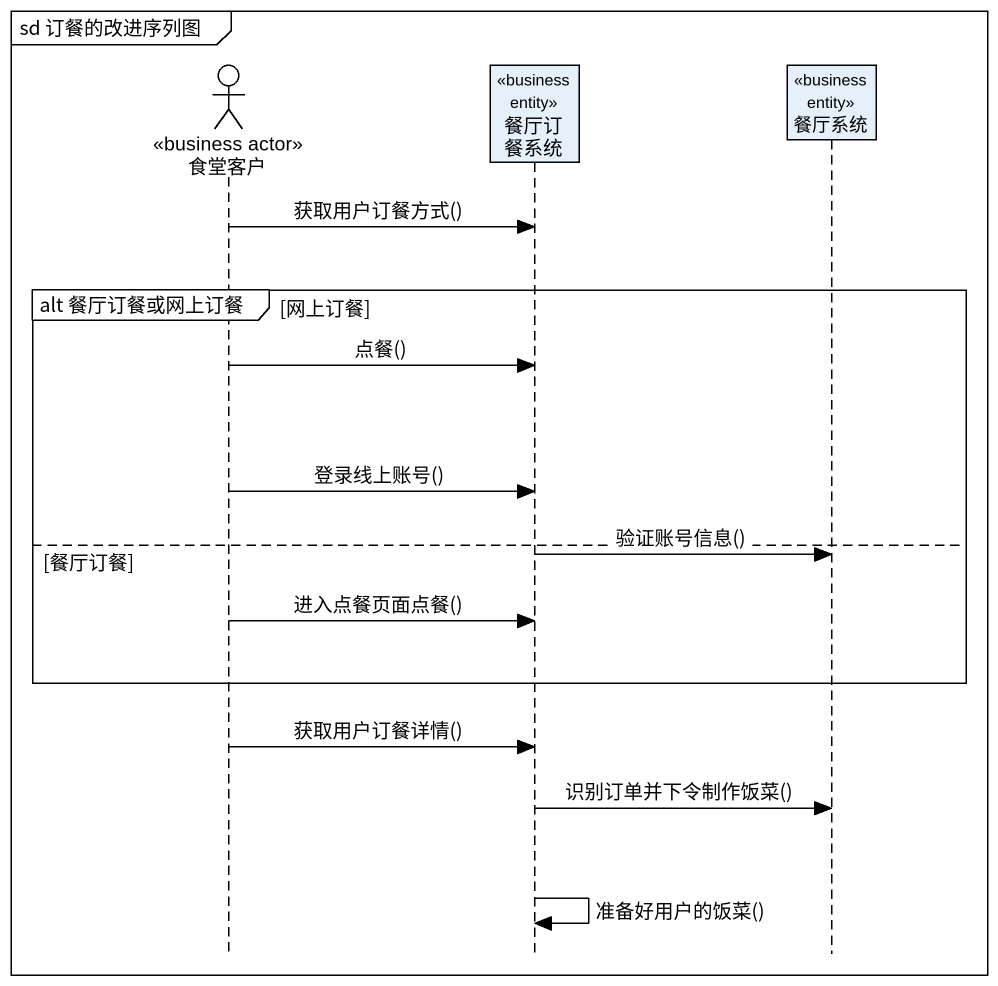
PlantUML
@startuml
mainframe sd 订餐的改进序列图
hide footbox
actor 食堂客户 <<business actor>>
participant 餐厅订餐系统 <<business entity>>
participant 餐厅系统 <<business entity>>

食堂客户 -> 餐厅订餐系统 : 获取用户订餐方式()
group alt 餐厅订餐或网上订餐 [网上订餐]
  食堂客户 -> 餐厅订餐系统 : 点餐()
  食堂客户 -> 餐厅订餐系统 : 登录线上账号()
else 餐厅订餐
  餐厅订餐系统 -> 餐厅系统 : 验证账号信息()
  食堂客户 -> 餐厅订餐系统 : 进入点餐页面点餐()
end
食堂客户 -> 餐厅订餐系统 : 获取用户订餐详情()
餐厅订餐系统 -> 餐厅系统 : 识别订单并下令制作饭菜()
餐厅订餐系统 -> 餐厅订餐系统 : 准备好用户的饭菜()
@enduml
